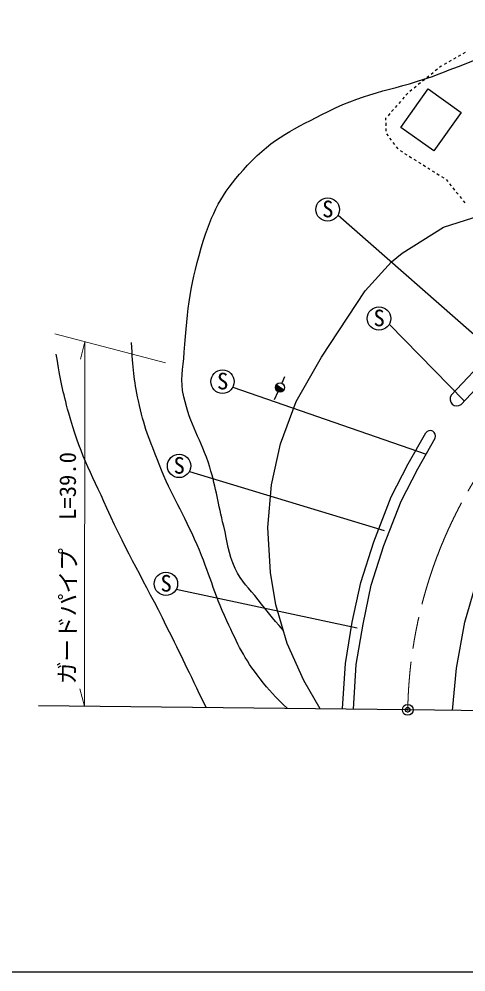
# Model space of a CAD drawing. Units: millimetres, scale not verified. Extents: x 40000 to 680000, y 20000 to 380000.
# Drawn here: x 277515 to 326824, y 205000 to 310062 of the extents above; entities that cross this region are included whole.
import ezdxf
from ezdxf.enums import TextEntityAlignment as Align

# ---------------------------------------------------------------- set-up
doc = ezdxf.new("R2010")
doc.units = ezdxf.units.MM
doc.header["$LTSCALE"] = 1000
doc.header["$PDMODE"] = 32
doc.header["$PDSIZE"] = 500
doc.linetypes.add('CHAIN', pattern=[18.5, 12, -1.5, 3.5, -1.5])
for name, color, linetype, lineweight in [('M-BGD', 7, 'Continuous', 25), ('M-BMK', 2, 'CHAIN', 13), ('M-BMK-SRVR', 3, 'Continuous', 25), ('M-STR-HTXT', 7, 'Continuous', 13), ('M-STR-STRC', 7, 'Continuous', 25), ('M-TTL-BAND', 7, 'Continuous', 25)]:
    doc.layers.add(name, color=color, linetype=linetype, lineweight=lineweight)
doc.layers.add('M-OTRS', color=6, linetype='Continuous')
doc.styles.add('ＭＳ ゴシック', font='')
doc.styles.get('ＭＳ ゴシック').set_extended_font_data('MS Gothic')

msp = doc.modelspace()

# ---------------------------------------------------------------- hatches: boundary and pattern name
at = {"layer": 'M-BGD'}
msp.add_hatch(color=256, dxfattribs=at).paths.add_polyline_path([(306725, 269160), (305902, 269729, 0.15649), (305809, 269438, 0.2885), (306092, 268987, 0.37347)])

# ---------------------------------------------------------------- linework, layer by layer
for p, q in [((325710, 305779), (325449, 305632)), ((326233, 306074), (325972, 305927)), ((326755, 306369), (326494, 306222)), ((324085, 304861), (323903, 304715)), ((324143, 304894), (324085, 304861)), ((324665, 305189), (324404, 305042)), ((325188, 305484), (324927, 305337)), ((322737, 303772), (322504, 303583)), ((323204, 304149), (322970, 303961)), ((323670, 304526), (323437, 304338)), ((321337, 302641), (321104, 302452)), ((321804, 303018), (321570, 302829)), ((322270, 303395), (322037, 303206)), ((320358, 301849), (320200, 301667)), ((320404, 301886), (320358, 301849)), ((320870, 302263), (320637, 302075)), ((319215, 300536), (319018, 300310)), ((319609, 300988), (319412, 300762)), ((320003, 301441), (319806, 301215)), ((318427, 299631), (318230, 299404)), ((318821, 300083), (318624, 299857)), ((318033, 299178), (317958, 299092)), ((317958, 299092), (317964, 298906)), ((317973, 298606), (317983, 298306)), ((317992, 298007), (318002, 297707)), ((318041, 297418), (318224, 297180)), ((318407, 296943), (318591, 296705)), ((318774, 296468), (318957, 296230)), ((319140, 295992), (319324, 295755)), ((319553, 295568), (319807, 295409)), ((320061, 295249), (320315, 295090)), ((320569, 294930), (320823, 294771)), ((321078, 294611), (321332, 294452)), ((321586, 294293), (321840, 294133)), ((322094, 293974), (322348, 293814)), ((322602, 293655), (322856, 293495)), ((323110, 293336), (323365, 293176)), ((323619, 293017), (323873, 292857)), ((324127, 292698), (324381, 292539)), ((324625, 292368), (324814, 292135)), ((325003, 291902), (325192, 291669)), ((325381, 291436), (325570, 291203)), ((325759, 290970), (325948, 290737)), ((326137, 290504), (326326, 290271)), ((326515, 290038), (326705, 289805)), ((306802, 270630), (306491, 269903)), ((305704, 268123), (306092, 268987)), ((306725, 269160), (305902, 269729))]:
    msp.add_line(p, q, dxfattribs=at)
msp.add_lwpolyline([(319655, 298108), (322673, 302351), (326294, 299776), (323276, 295533)], close=True, dxfattribs=at)
for points in [[(310752, 234006), (308936, 237120), (307087, 241215), (305862, 245470), (305249, 249044), (304977, 254013), (305385, 258710), (306372, 263236), (308108, 267899), (310899, 272766), (315698, 280084), (318625, 283283), (319782, 284236), (324343, 287130), (328393, 288389), (328496, 289070), (338162, 292303), (342042, 292099), (349462, 292541), (350244, 293528)], [(325195, 268579), (329499, 273158), (332663, 275940), (335850, 278607), (338612, 280600), (340583, 281880)], [(326288, 267552), (330543, 272078), (333640, 274801), (336771, 277422), (339460, 279362), (341400, 280621)], [(325326, 233842), (325770, 238480), (326689, 243551), (327880, 247601), (329480, 251788), (331658, 256076), (334041, 259684), (336185, 262305), (339861, 266015), (343979, 269350), (349050, 272583), (353305, 274660), (358785, 276532), (363107, 277348), (367770, 277791), (384918, 277002), (405240, 275360), (436740, 271803)], [(313214, 234039), (313522, 239022), (314286, 243569), (315223, 247940), (316648, 252424), (318590, 257384), (320466, 261031), (322382, 264454)], [(314411, 233965), (314716, 238885), (315465, 243344), (316384, 247632), (317779, 252023), (319685, 256890), (321523, 260464), (323429, 263867)]]:
    msp.add_lwpolyline(points, dxfattribs=at)
msp.add_circle((306309, 269438), 500, dxfattribs=at)
for centre, radius, start, end in [((325843, 268173), 764, 147.95891, 305.59318), ((322861, 264081), 607, 339.39739, 142.10496)]:
    msp.add_arc(centre, radius, start, end, dxfattribs=at)
for points, knots in [([(306677, 242638), (305322, 244243), (304955, 244677), (303907, 246028), (302876, 247359), (302059, 247972), (301355, 249500), (300565, 251213), (300557, 252334), (300095, 254163), (299456, 256694), (299308, 258167), (298547, 260664), (297604, 263753), (296400, 265273), (295688, 268424), (295266, 270291), (295599, 271416), (295739, 273325), (296096, 278210), (296405, 281010), (297883, 285680), (299013, 289251), (300175, 291215), (302733, 293951), (305581, 296997), (307895, 297991), (311616, 299873), (316131, 302157), (319158, 302224), (323886, 304025), (326982, 305205), (328727, 305860), (331714, 307293), (335005, 308871), (336922, 309673), (339934, 311734), (343913, 314457), (345734, 316525), (349532, 319495), (351518, 321047), (352459, 322198), (354689, 323375), (356752, 324463), (357935, 325123), (360202, 325672), (361770, 326052), (362421, 326152), (364287, 326285)], [0, 0, 0, 0, 1, 1, 1, 2, 2, 2, 3, 3, 3, 4, 4, 4, 5, 5, 5, 6, 6, 6, 7, 7, 7, 8, 8, 8, 9, 9, 9, 10, 10, 10, 11, 11, 11, 12, 12, 12, 13, 13, 13, 14, 14, 14, 15, 15, 15, 16, 16, 16, 16]), ([(307122, 234047), (305647, 235447), (305194, 235969), (304112, 237332), (302323, 239585), (301647, 241105), (300436, 243714), (298957, 246898), (298558, 248863), (297168, 252087), (295650, 255609), (294398, 257405), (292982, 260970), (291920, 263643), (291276, 265150), (290684, 267964), (290164, 270441), (290083, 271428), (289919, 274397)], [0, 0, 0, 0, 1, 1, 1, 2, 2, 2, 3, 3, 3, 4, 4, 4, 5, 5, 5, 6, 6, 6, 6]), ([(298162, 234148), (296066, 238502), (295522, 239613), (293799, 243101), (291275, 248211), (289555, 250925), (287213, 256120), (285398, 260146), (284150, 262348), (283001, 266612), (282325, 269121), (282093, 270080), (281622, 273121)], [0, 0, 0, 0, 1, 1, 1, 2, 2, 2, 3, 3, 3, 4, 4, 4, 4])]:
    msp.add_open_spline(points, degree=3, knots=knots, dxfattribs=at)
at = {"layer": 'M-BMK'}
msp.add_arc((370299, 233126), 49899, 88.06828, 179.11361, dxfattribs=at)
at = {"layer": 'M-BMK-SRVR'}
msp.add_circle((320406, 233898), 600, dxfattribs=at)
msp.add_point((320406, 233898), dxfattribs=at)
at = {"layer": 'M-OTRS'}
msp.add_point((320392, 233908), dxfattribs=at)
at = {"layer": 'M-STR-HTXT'}
for p, q in [((281460, 275341), (293672, 272157)), ((284784, 274474), (284281, 272575)), ((284723, 234299), (284784, 274474)), ((284723, 234299), (284225, 236199))]:
    msp.add_line(p, q, dxfattribs=at)
at = {"layer": 'M-STR-STRC'}
for p, q in [((312707, 288457), (330753, 272595)), ((318368, 276439), (326653, 267940)), ((301105, 269478), (322435, 262091)), ((296306, 260186), (317816, 253654)), ((294860, 247186), (314838, 242930)), ((320406, 233898), (279645, 234356)), ((362382, 233426), (320406, 233898))]:
    msp.add_line(p, q, dxfattribs=at)
for centre in [(311568, 289064), (317229, 277046), (299966, 270085), (295167, 260793), (293722, 247793)]:
    msp.add_circle(centre, 1290, dxfattribs=at)
at = {"layer": 'M-TTL-BAND'}
msp.add_line((40000, 205000), (579000, 205000), dxfattribs=at)

# ---------------------------------------------------------------- texts
at = {"layer": 'M-STR-HTXT', "style": 'ＭＳ ゴシック'}
for s, rotation, p in [('L=39.0', 89.912, (284336, 254839)), ('ガードパイプ', 89.347, (284266, 236706))]:
    msp.add_text(s, height=1833, rotation=rotation, dxfattribs=at).set_placement(p, align=Align.BOTTOM_LEFT)
at = {"layer": 'M-STR-STRC', "style": 'ＭＳ ゴシック'}
for p in [(311587, 287657), (317248, 275639), (299985, 268678), (295186, 259386), (293741, 246386)]:
    msp.add_text('S', height=1833, dxfattribs=at).set_placement(p, align=Align.BOTTOM_CENTER)

doc.saveas('drawing.dxf')
